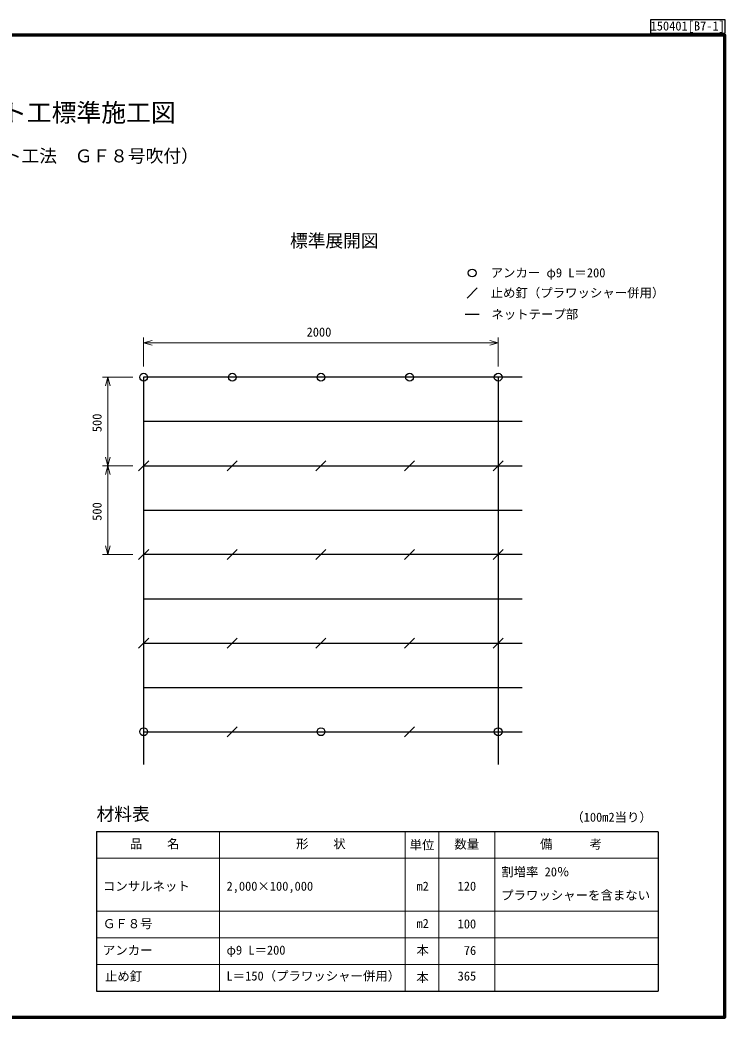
# Model space of a CAD drawing. Units: millimetres, scale not verified. Extents: x 200 to 8201, y 200 to 5825.
# Drawn here: x 4224 to 8201, y 200 to 5825 of the extents above; entities that cross this region are included whole.
import ezdxf
from ezdxf.enums import TextEntityAlignment as Align

# ---------------------------------------------------------------- set-up
doc = ezdxf.new("R2010")
doc.units = ezdxf.units.MM
doc.header["$LTSCALE"] = 20
for name, color, linetype, lineweight in [('C-DOC', 3, 'Continuous', 25), ('C-MTR-FRAM', 5, 'Continuous', 25), ('C-MTR-LINE', 5, 'Continuous', 13), ('C-STR', 7, 'Continuous', 25), ('C-STR-DIM', 1, 'Continuous', 13), ('C-STR-TXT', 7, 'Continuous', 25), ('C-TTL', 2, 'Continuous', 70)]:
    doc.layers.add(name, color=color, linetype=linetype, lineweight=lineweight)
doc.layers.add('C-MTR-TXT', color=5, linetype='Continuous')
doc.layers.add('C-TTL-TXT', color=5, linetype='Continuous')
doc.styles.add('ＭＳ ゴシック', font='')
doc.styles.get('ＭＳ ゴシック').set_extended_font_data('MS Gothic')

msp = doc.modelspace()

# ---------------------------------------------------------------- linework, layer by layer
at = {"layer": 'C-DOC'}
for p, q in [((7779.77, 5824.96), (7779.77, 5749.96)), ((8200.89, 5824.96), (7779.77, 5824.96)), ((8200.89, 5749.96), (8200.89, 5824.96)), ((7779.77, 5749.96), (8200.89, 5749.96))]:
    msp.add_line(p, q, dxfattribs=at)
at = {"layer": 'C-MTR-FRAM'}
for p, q in [((4655.58, 1246.56), (4655.58, 346.56)), ((4655.58, 1246.56), (7823.52, 1246.56)), ((7823.52, 1244.56), (7823.52, 346.56)), ((4655.58, 346.56), (7823.52, 346.56))]:
    msp.add_line(p, q, dxfattribs=at)
at = {"layer": 'C-MTR-LINE'}
for p, q in [((5348.58, 1246.56), (5348.58, 346.56)), ((6396.02, 1246.56), (6396.02, 344.56)), ((6586.02, 1246.56), (6586.02, 344.56)), ((6901.58, 1246.56), (6901.58, 344.56)), ((4655.58, 1096.56), (7823.52, 1096.56)), ((4655.58, 796.56), (7823.52, 796.56)), ((4655.58, 646.56), (7823.52, 646.56)), ((4655.58, 496.56), (7823.52, 496.56))]:
    msp.add_line(p, q, dxfattribs=at)
at = {"layer": 'C-STR'}
for p, q in [((7057.02, 3809.53), (4921.46, 3809.53)), ((4921.46, 3809.53), (4921.46, 1625.26)), ((6921.46, 3809.53), (6921.46, 1625.26)), ((7057.02, 3559.53), (4921.46, 3559.53)), ((4893.18, 3281.25), (4949.74, 3337.81)), ((5393.18, 3281.25), (5449.74, 3337.81)), ((5893.18, 3281.25), (5949.74, 3337.81)), ((6393.18, 3281.25), (6449.74, 3337.81)), ((6893.18, 3281.25), (6949.74, 3337.81)), ((4921.46, 3309.53), (7057.02, 3309.53)), ((4921.46, 3059.53), (7057.02, 3059.53)), ((4893.18, 2781.25), (4949.74, 2837.81)), ((5393.18, 2781.25), (5449.74, 2837.81)), ((5893.18, 2781.25), (5949.74, 2837.81)), ((6393.18, 2781.25), (6449.74, 2837.81)), ((6893.18, 2781.25), (6949.74, 2837.81)), ((7057.02, 2809.53), (4921.46, 2809.53)), ((4921.46, 2559.53), (7057.02, 2559.53)), ((4893.18, 2281.25), (4949.74, 2337.81)), ((4921.46, 2309.53), (7057.02, 2309.53)), ((5393.18, 2281.25), (5449.74, 2337.81)), ((5893.18, 2281.25), (5949.74, 2337.81)), ((6393.18, 2281.25), (6449.74, 2337.81)), ((6893.18, 2281.25), (6949.74, 2337.81)), ((4921.46, 2059.53), (7057.02, 2059.53)), ((4921.46, 1809.53), (7057.02, 1809.53)), ((5393.18, 1781.25), (5449.74, 1837.81)), ((6393.18, 1781.25), (6449.74, 1837.81))]:
    msp.add_line(p, q, dxfattribs=at)
for centre in [(4921.46, 3809.53), (5421.46, 3809.53), (5921.46, 3809.53), (6421.46, 3809.53), (6921.46, 3809.53), (4921.46, 1809.53), (5921.46, 1809.53), (6921.46, 1809.53)]:
    msp.add_circle(centre, 22, dxfattribs=at)
at = {"layer": 'C-STR-DIM'}
for p, q in [((4921.46, 3869.53), (4921.46, 4033.22)), ((4921.46, 4003.22), (4969.76, 4016.16)), ((4921.46, 4003.22), (4969.76, 3990.28)), ((4921.46, 4003.22), (6921.46, 4003.22)), ((6921.46, 4003.22), (6873.16, 4016.16)), ((6921.46, 4003.22), (6873.16, 3990.28)), ((6921.46, 3869.53), (6921.46, 4033.22)), ((4859.46, 3809.53), (4689.46, 3809.53)), ((4719.46, 3809.53), (4706.52, 3761.23)), ((4719.46, 3809.53), (4732.4, 3761.23)), ((4719.46, 3809.53), (4719.46, 3309.53)), ((4719.46, 3309.53), (4706.52, 3357.83)), ((4719.46, 3309.53), (4732.4, 3357.83)), ((4859.46, 3309.53), (4689.46, 3309.53)), ((4719.46, 3309.53), (4706.52, 3261.23)), ((4719.46, 3309.53), (4732.4, 3261.23)), ((4719.46, 3309.53), (4719.46, 2809.53)), ((4719.46, 2809.53), (4706.52, 2857.83)), ((4719.46, 2809.53), (4732.4, 2857.83)), ((4859.46, 2809.53), (4689.46, 2809.53))]:
    msp.add_line(p, q, dxfattribs=at)
at = {"layer": 'C-STR-TXT'}
for p, q in [((6746.41, 4256.35), (6802.98, 4312.92)), ((6734.82, 4164.35), (6814.82, 4164.35))]:
    msp.add_line(p, q, dxfattribs=at)
msp.add_circle((6774.69, 4397.64), 22, dxfattribs=at)
at = {"layer": 'C-TTL'}
msp.add_lwpolyline([(200, 200), (8200, 200), (8200, 5740), (200, 5740)], close=True, dxfattribs=at)

# ---------------------------------------------------------------- texts
at = {"layer": 'C-DOC', "style": 'ＭＳ ゴシック'}
msp.add_text('150401[B7-1]', height=51.32, dxfattribs=at).set_placement((7780.89, 5749.96), align=Align.BOTTOM_LEFT)
at = {"layer": 'C-MTR-TXT', "style": 'ＭＳ ゴシック'}
for s, p in [('（100m2当り）', (7333.52, 1286.56)), ('品\u3000\u3000名', (4843.58, 1136.56)), ('ＧＦ８号', (4691.58, 685.95)), ('アンカー', (4691.58, 535.95)), ('φ9 L＝200', (5388.8, 536.56)), ('止め釘', (4703.11, 388.95)), ('L＝150（プラワッシャー併用）', (5388.8, 390.72))]:
    msp.add_text(s, height=51.32, dxfattribs=at).set_placement(p, align=Align.BOTTOM_LEFT)
for s, p in [('形\u3000\u3000状', (6060.97, 1136.56)), ('数量', (6813.82, 1134.56)), ('備\u3000\u3000\u3000考', (7506.79, 1134.56)), ('100', (6797.08, 684.56)), ('76', (6797.08, 534.56)), ('365', (6797.08, 390.56))]:
    msp.add_text(s, height=51.32, dxfattribs=at).set_placement(p, align=Align.BOTTOM_RIGHT)
for s, p in [('単位', (6491.04, 1130.41)), ('m2', (6494.9, 686.95)), ('本', (6494.9, 535.95)), ('本', (6494.9, 382.95))]:
    msp.add_text(s, height=51.32, dxfattribs=at).set_placement(p, align=Align.BOTTOM_CENTER)
for s, p in [('割増率 20％', (6938.12, 1019.21)), ('コンサルネット', (4691.58, 938.34)), ('2,000×100,000', (5388.8, 938.34)), ('プラワッシャーを含まない', (6938.12, 887.28))]:
    msp.add_text(s, height=51.32, dxfattribs=at).set_placement(p, align=Align.MIDDLE_LEFT)
msp.add_text('m2', height=51.32, dxfattribs=at).set_placement((6494.9, 938.34), align=Align.MIDDLE_CENTER)
msp.add_text('120', height=51.32, dxfattribs=at).set_placement((6797.08, 938.34), align=Align.MIDDLE_RIGHT)
at = {"layer": 'C-STR-DIM', "color": 7, "style": 'ＭＳ ゴシック'}
for s, p in [('アンカー φ9 L＝200', (6878.69, 4357.64)), ('止め釘（プラワッシャー併用）', (6878.69, 4244.64)), ('ネットテープ部', (6882.69, 4123.64)), ('2000', (5840.46, 4023.22))]:
    msp.add_text(s, height=51.32, dxfattribs=at).set_placement(p, align=Align.BOTTOM_LEFT)
for p in [(4699.46, 3499.53), (4699.46, 2999.53)]:
    msp.add_text('500', height=51.32, rotation=90, dxfattribs=at).set_placement(p, align=Align.BOTTOM_LEFT)
at = {"layer": 'C-TTL-TXT', "color": 3, "style": 'ＭＳ ゴシック'}
for s, height, p in [('植生ネット工標準施工図', 102.6, (4332.49, 5220.06)), ('（コンサルネット工法\u3000ＧＦ８号吹付）', 73.31, (4332.49, 4999.25))]:
    msp.add_text(s, height=height, dxfattribs=at).set_placement(p, align=Align.BOTTOM_CENTER)
at = {"layer": 'C-TTL-TXT', "color": 7, "style": 'ＭＳ ゴシック'}
msp.add_text('標準展開図', height=73.31, dxfattribs=at).set_placement((5746.52, 4520.73), align=Align.BOTTOM_LEFT)
at = {"layer": 'C-TTL-TXT', "style": 'ＭＳ ゴシック'}
msp.add_text('材料表', height=73.31, dxfattribs=at).set_placement((4655.58, 1286.56), align=Align.BOTTOM_LEFT)

doc.saveas('drawing.dxf')
